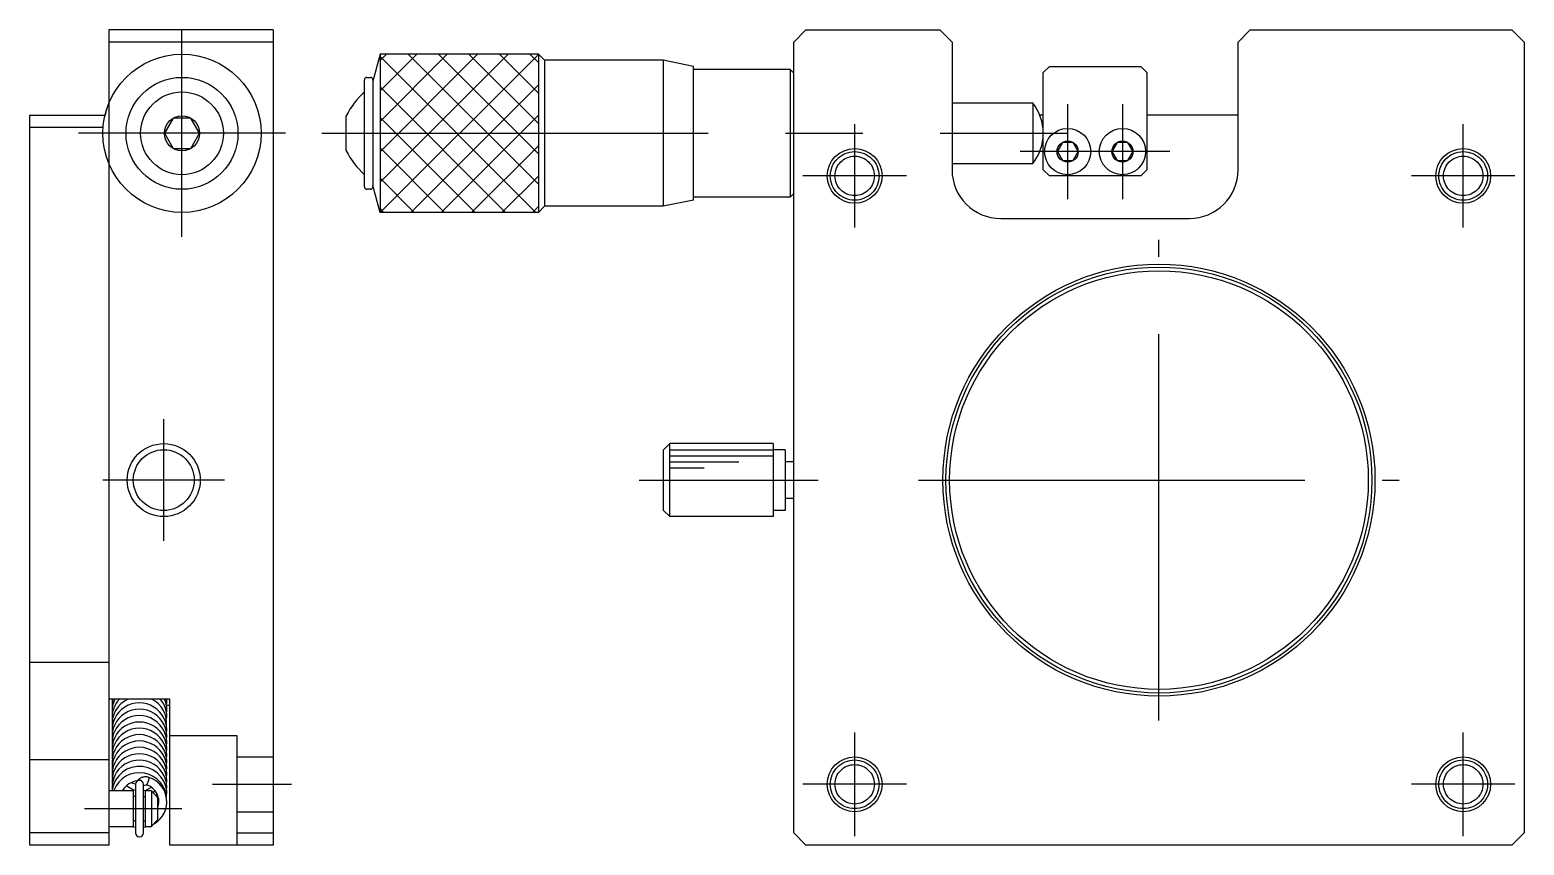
# Model space of a CAD drawing. Extents: x 1 to 277, y 0 to 162.
# Drawn here: x 154.5 to 277.3, y 49.5 to 116.5 of the extents above; entities that cross this region are included whole.
import ezdxf

# ---------------------------------------------------------------- set-up
doc = ezdxf.new("R2010")
doc.units = 0
doc.linetypes.add('CENTER', pattern=[50.8, 31.75, -6.35, 6.35, -6.35])
doc.linetypes.add('DASHED', pattern=[19.05, 12.7, -6.35])
doc.layers.get('0').update_dxf_attribs({"linetype": 'CONTINUOUS'})
doc.layers.add('CENTER', color=1, linetype='CENTER')

msp = doc.modelspace()

# ---------------------------------------------------------------- linework, layer by layer
at = {"color": 7, "linetype": 'CONTINUOUS'}
for p, q in [((174.54, 116.46), (161.04, 116.46)), ((161.04, 116.46), (161.04, 110.46)), ((174.54, 115.46), (161.04, 115.46)), ((174.54, 116.46), (174.54, 49.46)), ((217.31, 115.46), (218.31, 116.46)), ((217.31, 50.46), (217.31, 115.46)), ((218.31, 116.46), (229.31, 116.46)), ((229.31, 116.46), (230.31, 115.46)), ((230.31, 115.46), (230.31, 104.96)), ((253.81, 115.46), (254.81, 116.46)), ((253.81, 104.96), (253.81, 115.46)), ((254.81, 116.46), (276.31, 116.46)), ((276.31, 116.46), (277.31, 115.46)), ((277.31, 115.46), (277.31, 50.46)), ((183.31, 114.46), (182.73, 112.26)), ((196.32, 114.46), (183.31, 114.46)), ((183.31, 114.46), (183.31, 101.46)), ((196.82, 113.96), (196.32, 114.46)), ((196.32, 114.46), (196.32, 101.46)), ((206.57, 113.96), (196.82, 113.96)), ((196.82, 113.96), (196.82, 101.96)), ((209.07, 113.46), (206.57, 113.96)), ((206.57, 113.96), (206.57, 101.96)), ((209.07, 102.46), (209.07, 113.46)), ((217.01, 113.21), (209.07, 113.21)), ((217.31, 112.91), (217.01, 113.21)), ((217.01, 113.21), (217.01, 102.71)), ((237.81, 112.96), (238.31, 113.46)), ((237.81, 104.96), (237.81, 112.96)), ((238.31, 113.46), (245.81, 113.46)), ((245.81, 113.46), (246.31, 112.96)), ((246.31, 112.96), (246.31, 104.96)), ((182.03, 103.56), (182.03, 112.36)), ((182.23, 112.56), (182.53, 112.56)), ((182.73, 112.36), (182.73, 103.56)), ((154.54, 49.46), (154.54, 109.46)), ((154.54, 109.46), (160.72, 109.46)), ((180.53, 106.52), (180.53, 109.4)), ((230.31, 110.46), (236.94, 110.46)), ((236.94, 110.46), (236.94, 105.46)), ((237.81, 109.46), (237.52, 109.46)), ((253.81, 109.46), (246.31, 109.46)), ((154.54, 108.46), (160.56, 108.46)), ((166.32, 109.21), (165.6, 107.96)), ((167.76, 109.21), (166.32, 109.21)), ((168.49, 107.96), (167.76, 109.21)), ((165.6, 107.96), (166.32, 106.71)), ((167.76, 106.71), (168.49, 107.96)), ((239.38, 107.21), (238.95, 106.46)), ((240.25, 107.21), (239.38, 107.21)), ((240.68, 106.46), (240.25, 107.21)), ((243.88, 107.21), (243.45, 106.46)), ((244.75, 107.21), (243.88, 107.21)), ((245.18, 106.46), (244.75, 107.21)), ((166.32, 106.71), (167.76, 106.71)), ((238.95, 106.46), (239.38, 105.72)), ((239.38, 105.72), (240.25, 105.72)), ((240.25, 105.72), (240.68, 106.46)), ((243.45, 106.46), (243.88, 105.72)), ((243.88, 105.72), (244.75, 105.72)), ((244.75, 105.72), (245.18, 106.46)), ((161.04, 105.46), (161.04, 49.46)), ((236.94, 105.46), (230.31, 105.46)), ((238.31, 104.46), (237.81, 104.96)), ((245.81, 104.46), (238.31, 104.46)), ((246.31, 104.96), (245.81, 104.46)), ((182.53, 103.36), (182.23, 103.36)), ((183.31, 101.46), (182.73, 103.66)), ((196.82, 101.96), (196.32, 101.46)), ((206.57, 101.96), (196.82, 101.96)), ((209.07, 102.46), (206.57, 101.96)), ((217.01, 102.71), (209.07, 102.71)), ((217.01, 102.71), (217.31, 103.01)), ((196.32, 101.46), (183.31, 101.46)), ((234.31, 100.96), (249.81, 100.96)), ((207.11, 82.46), (206.61, 81.96)), ((215.61, 82.46), (207.11, 82.46)), ((207.11, 76.46), (207.11, 82.46)), ((215.61, 82.46), (215.61, 76.46)), ((206.61, 76.96), (206.61, 81.96)), ((216.61, 81.96), (215.61, 81.96)), ((216.61, 81.96), (216.61, 76.96)), ((217.31, 80.96), (216.61, 80.96)), ((217.31, 77.96), (216.61, 77.96)), ((207.11, 76.46), (206.61, 76.96)), ((215.61, 76.46), (207.11, 76.46)), ((216.61, 76.96), (215.61, 76.96)), ((161.04, 64.46), (154.54, 64.46)), ((166.04, 61.46), (161.04, 61.46)), ((161.3, 61.46), (161.29, 60.58)), ((161.34, 61.46), (161.29, 60.58)), ((165.78, 60.72), (165.76, 61.46)), ((165.78, 60.72), (165.79, 61.46)), ((166.04, 49.46), (166.04, 61.46)), ((165.78, 60.96), (166.04, 60.96)), ((166.04, 58.46), (171.54, 58.46)), ((171.54, 58.46), (171.54, 49.46)), ((161.04, 56.46), (154.54, 56.46)), ((162.31, 53.96), (162.23, 54.07)), ((163.05, 53.98), (162.46, 54.33)), ((163.21, 54.46), (162.84, 54.59)), ((163.22, 54.46), (163.22, 50.46)), ((163.39, 54.76), (163.38, 54.74)), ((163.39, 54.76), (163.38, 54.74)), ((163.41, 54.79), (163.39, 54.76)), ((163.41, 54.79), (163.39, 54.76)), ((163.44, 54.82), (163.41, 54.79)), ((163.44, 54.82), (163.41, 54.79)), ((163.47, 54.85), (163.44, 54.82)), ((163.47, 54.85), (163.44, 54.82)), ((163.5, 54.87), (163.47, 54.85)), ((163.5, 54.87), (163.47, 54.85)), ((163.53, 54.9), (163.5, 54.87)), ((163.53, 54.9), (163.5, 54.87)), ((163.57, 54.92), (163.53, 54.9)), ((163.57, 54.92), (163.53, 54.9)), ((163.6, 54.95), (163.57, 54.92)), ((163.6, 54.95), (163.57, 54.92)), ((163.64, 54.97), (163.6, 54.95)), ((163.64, 54.97), (163.6, 54.95)), ((163.67, 54.99), (163.64, 54.97)), ((163.67, 54.99), (163.64, 54.97)), ((163.71, 55.01), (163.67, 54.99)), ((163.71, 55.01), (163.67, 54.99)), ((163.75, 55.02), (163.71, 55.01)), ((163.75, 55.02), (163.71, 55.01)), ((163.79, 55.03), (163.75, 55.02)), ((163.79, 55.03), (163.75, 55.02)), ((163.83, 55.05), (163.79, 55.03)), ((163.83, 55.05), (163.79, 55.03)), ((163.87, 55.06), (163.83, 55.05)), ((163.87, 55.06), (163.83, 55.05)), ((163.86, 54.26), (163.9, 54.35)), ((163.91, 55.06), (163.87, 55.06)), ((163.91, 55.06), (163.87, 55.06)), ((163.87, 50.46), (163.87, 54.46)), ((163.9, 54.35), (164.11, 54.42)), ((163.95, 55.07), (163.91, 55.06)), ((163.95, 55.07), (163.91, 55.06)), ((163.99, 55.07), (163.95, 55.07)), ((163.99, 55.07), (163.95, 55.07)), ((164.03, 55.08), (163.99, 55.07)), ((164.03, 55.08), (163.99, 55.07)), ((164.07, 55.08), (164.03, 55.08)), ((164.07, 55.08), (164.03, 55.08)), ((164.53, 54.2), (164.05, 53.96)), ((164.11, 55.07), (164.07, 55.08)), ((164.11, 55.07), (164.07, 55.08)), ((164.15, 55.07), (164.11, 55.07)), ((164.15, 55.07), (164.11, 55.07)), ((164.12, 54.42), (164.11, 54.42)), ((164.11, 54.42), (164.11, 54.42)), ((164.12, 54.42), (164.11, 54.42)), ((164.11, 54.42), (164.11, 54.42)), ((164.13, 54.43), (164.12, 54.42)), ((164.13, 54.43), (164.12, 54.42)), ((164.12, 54.42), (164.12, 54.42)), ((164.12, 54.42), (164.12, 54.42)), ((164.14, 54.44), (164.13, 54.43)), ((164.14, 54.44), (164.13, 54.43)), ((164.15, 54.46), (164.14, 54.45)), ((164.15, 54.46), (164.14, 54.45)), ((164.14, 54.45), (164.14, 54.44)), ((164.14, 54.45), (164.14, 54.44)), ((164.19, 55.06), (164.15, 55.07)), ((164.19, 55.06), (164.15, 55.07)), ((164.16, 54.47), (164.15, 54.46)), ((164.16, 54.47), (164.15, 54.46)), ((164.17, 54.48), (164.16, 54.47)), ((164.17, 54.48), (164.16, 54.47)), ((164.18, 54.5), (164.17, 54.48)), ((164.18, 54.5), (164.17, 54.48)), ((164.19, 54.52), (164.18, 54.5)), ((164.19, 54.52), (164.18, 54.5)), ((164.23, 55.06), (164.19, 55.06)), ((164.23, 55.06), (164.19, 55.06)), ((164.2, 54.56), (164.19, 54.54)), ((164.2, 54.56), (164.19, 54.54)), ((164.19, 54.54), (164.19, 54.52)), ((164.19, 54.54), (164.19, 54.52)), ((164.21, 54.58), (164.2, 54.56)), ((164.21, 54.58), (164.2, 54.56)), ((164.22, 54.6), (164.21, 54.58)), ((164.22, 54.6), (164.21, 54.58)), ((164.23, 54.63), (164.22, 54.6)), ((164.23, 54.63), (164.22, 54.6)), ((164.27, 55.05), (164.23, 55.06)), ((164.27, 55.05), (164.23, 55.06)), ((164.24, 54.65), (164.23, 54.63)), ((164.24, 54.65), (164.23, 54.63)), ((164.25, 54.68), (164.24, 54.65)), ((164.25, 54.68), (164.24, 54.65)), ((164.26, 54.7), (164.25, 54.68)), ((164.26, 54.7), (164.25, 54.68)), ((164.27, 54.73), (164.26, 54.7)), ((164.27, 54.73), (164.26, 54.7)), ((164.31, 55.03), (164.27, 55.05)), ((164.31, 55.03), (164.27, 55.05)), ((164.28, 54.75), (164.27, 54.73)), ((164.28, 54.75), (164.27, 54.73)), ((164.29, 54.8), (164.28, 54.78)), ((164.29, 54.8), (164.28, 54.78)), ((164.28, 54.78), (164.28, 54.75)), ((164.28, 54.78), (164.28, 54.75)), ((164.3, 54.82), (164.29, 54.8)), ((164.3, 54.82), (164.29, 54.8)), ((164.31, 54.87), (164.3, 54.85)), ((164.31, 54.87), (164.3, 54.85)), ((164.3, 54.85), (164.3, 54.82)), ((164.3, 54.85), (164.3, 54.82)), ((164.31, 55.03), (164.32, 55.03)), ((164.32, 54.91), (164.31, 54.89)), ((164.32, 54.91), (164.31, 54.89)), ((164.31, 54.89), (164.31, 54.87)), ((164.31, 54.89), (164.31, 54.87)), ((164.32, 55.03), (164.32, 55.02)), ((164.32, 55.02), (164.32, 55.02)), ((164.32, 55.02), (164.33, 55.01)), ((164.32, 55.02), (164.32, 55.02)), ((164.32, 55.02), (164.33, 55.01)), ((164.33, 54.98), (164.32, 54.97)), ((164.33, 54.98), (164.32, 54.97)), ((164.32, 54.97), (164.32, 54.95)), ((164.32, 54.97), (164.32, 54.95)), ((164.32, 54.95), (164.32, 54.93)), ((164.32, 54.95), (164.32, 54.93)), ((164.32, 54.93), (164.32, 54.91)), ((164.32, 54.93), (164.32, 54.91)), ((164.33, 55.01), (164.33, 54.99)), ((164.33, 55.01), (164.33, 54.99)), ((164.33, 54.99), (164.33, 54.98)), ((164.33, 54.99), (164.33, 54.98)), ((161.04, 53.96), (161.29, 53.96)), ((161.04, 53.96), (163.04, 53.96)), ((163.04, 53.96), (163.04, 50.96)), ((163.22, 53.46), (163.04, 53.46)), ((163.21, 53.94), (163.05, 53.98)), ((164.04, 53.96), (163.87, 53.92)), ((163.87, 53.46), (164.04, 53.46)), ((164.04, 53.96), (164.54, 53.96)), ((164.04, 50.96), (164.04, 53.96)), ((164.05, 53.96), (164.04, 53.96)), ((164.54, 53.96), (164.54, 50.96)), ((164.54, 53.91), (165.04, 53.38)), ((164.81, 53.94), (164.66, 53.78)), ((164.98, 53.68), (164.9, 53.53)), ((165.04, 53.38), (165.04, 51.55)), ((165.12, 53.29), (165.04, 53.03)), ((161.04, 50.46), (154.54, 50.46)), ((163.04, 50.96), (161.04, 50.96)), ((163.22, 51.46), (163.04, 51.46)), ((163.04, 50.97), (163.21, 50.94)), ((163.87, 51.46), (164.04, 51.46)), ((163.87, 50.93), (164.04, 50.96)), ((164.54, 50.96), (164.04, 50.96)), ((165.04, 51.55), (164.54, 51.02)), ((171.54, 50.46), (174.54, 50.46)), ((218.31, 49.46), (217.31, 50.46)), ((277.31, 50.46), (276.31, 49.46)), ((161.04, 49.46), (154.54, 49.46)), ((174.54, 49.46), (166.04, 49.46)), ((276.31, 49.46), (218.31, 49.46))]:
    msp.add_line(p, q, dxfattribs=at)
at = {"color": 3, "linetype": 'CONTINUOUS'}
for p, q in [((183.31, 113.94), (183.83, 114.46)), ((183.31, 111.44), (186.33, 114.46)), ((183.31, 108.94), (188.83, 114.46)), ((183.31, 106.44), (191.33, 114.46)), ((183.31, 103.94), (193.83, 114.46)), ((183.31, 114.27), (196.12, 101.46)), ((183.33, 101.46), (196.32, 114.44)), ((185.62, 114.46), (196.32, 103.77)), ((188.12, 114.46), (196.32, 106.27)), ((190.62, 114.46), (196.32, 108.77)), ((193.12, 114.46), (196.32, 111.27)), ((195.62, 114.46), (196.32, 113.77)), ((183.31, 111.77), (193.62, 101.46)), ((185.83, 101.46), (196.32, 111.94)), ((183.31, 109.27), (191.12, 101.46)), ((188.33, 101.46), (196.32, 109.44)), ((190.83, 101.46), (196.32, 106.94)), ((183.31, 106.77), (188.62, 101.46)), ((193.33, 101.46), (196.32, 104.44)), ((183.31, 104.27), (186.12, 101.46)), ((195.83, 101.46), (196.32, 101.94)), ((183.31, 101.77), (183.62, 101.46)), ((207.11, 81.96), (215.61, 81.96)), ((207.11, 81.46), (215.61, 81.46)), ((207.11, 80.96), (212.78, 80.96)), ((207.11, 80.46), (209.95, 80.46))]:
    msp.add_line(p, q, dxfattribs=at)
at = {"color": 3, "linetype": 'DASHED'}
for p, q in [((161.04, 110.46), (161.04, 105.46)), ((171.54, 56.71), (174.54, 56.71)), ((171.54, 52.21), (174.54, 52.21))]:
    msp.add_line(p, q, dxfattribs=at)
at = {"color": 7, "linetype": 'CONTINUOUS'}
for centre, radius in [((167.04, 107.96), 6.5), ((167.04, 107.96), 4.6), ((167.04, 107.96), 3.4), ((167.04, 107.96), 1.44), ((239.81, 106.46), 1.9), ((244.31, 106.46), 1.9), ((239.81, 106.46), 0.866), ((244.31, 106.46), 0.866), ((222.31, 104.46), 2.25), ((272.31, 104.46), 2.25), ((247.31, 79.46), 17.75), ((247.31, 79.46), 17.5), ((247.31, 79.46), 17.2), ((165.54, 79.46), 3), ((165.54, 79.46), 2.5), ((222.31, 54.46), 2.25), ((272.31, 54.46), 2.25)]:
    msp.add_circle(centre, radius, dxfattribs=at)
at = {"color": 3, "linetype": 'DASHED'}
for centre, radius in [((222.31, 104.46), 2), ((222.31, 104.46), 1.62), ((272.31, 104.46), 2), ((272.31, 104.46), 1.62), ((222.31, 54.46), 2), ((222.31, 54.46), 1.62), ((272.31, 54.46), 2), ((272.31, 54.46), 1.62)]:
    msp.add_circle(centre, radius, dxfattribs=at)
at = {"color": 7, "linetype": 'CONTINUOUS'}
for centre, radius, start, end in [((182.23, 112.36), 0.2, 90, 180), ((182.53, 112.36), 0.2, 359.1472, 89.9955), ((187.15, 105.88), 7.5, 133.0651, 151.9855), ((167.04, 107.96), 6.5, 157.3801, 166.6576), ((233.81, 107.96), 4, 321.3178, 38.6822), ((187.15, 110.04), 7.5, 208.0145, 226.9349), ((234.31, 104.96), 4, 180, 270), ((249.81, 104.96), 4, 270, 0), ((182.23, 103.56), 0.2, 180, 270), ((182.53, 103.56), 0.2, 270, 360), ((163.51, 60.46), 2.22, 153.2039, 186.7438), ((163.52, 59.94), 2.23, 136.7889, 186.8016), ((163.54, 59.41), 2.25, 114.0733, 186.4968), ((163.67, 59.53), 2.11, 351.2092, 65.7998), ((163.71, 60.07), 2.08, 352.5649, 42.2498), ((163.72, 60.59), 2.07, 352.7089, 24.9713), ((163.54, 58.9), 2.25, 353.342, 186.6907), ((163.54, 58.38), 2.25, 353.3074, 186.6528), ((163.54, 57.86), 2.25, 353.3496, 186.6879), ((163.54, 57.33), 2.25, 353.3623, 186.5979), ((163.54, 56.82), 2.25, 353.3487, 186.6741), ((163.54, 56.29), 2.25, 353.3112, 186.7435), ((163.54, 55.77), 2.25, 353.3273, 186.6242), ((163.54, 55.25), 2.25, 353.3566, 186.6645), ((163.54, 54.72), 2.25, 353.3337, 186.626), ((163.54, 54.2), 2.25, 353.384, 186.2149), ((163.54, 53.69), 2.25, 353.3644, 172.9914), ((163.54, 53.17), 2.24, 359.7939, 159.3318), ((163.58, 53.11), 1.65, 96.6444, 149.0731), ((163.55, 54.46), 0.325, 0, 180), ((163.68, 53.02), 1.46, 339.4186, 72.891), ((163.7, 53.03), 2.09, 299.801, 72.8117), ((163.55, 50.46), 0.325, 180, 0)]:
    msp.add_arc(centre, radius, start, end, dxfattribs=at)
at = {"layer": 'CENTER', "color": 1, "linetype": 'CENTER'}
for p, q in [((167.04, 99.46), (167.04, 116.46)), ((239.81, 110.36), (239.81, 102.56)), ((244.31, 110.36), (244.31, 102.56)), ((222.31, 100.21), (222.31, 108.71)), ((272.31, 100.21), (272.31, 108.71)), ((175.54, 107.96), (158.54, 107.96)), ((178.53, 107.96), (239.81, 107.96)), ((248.21, 106.46), (235.91, 106.46)), ((226.56, 104.46), (218.06, 104.46)), ((276.56, 104.46), (268.06, 104.46)), ((247.31, 59.71), (247.31, 99.21)), ((165.54, 74.46), (165.54, 84.46)), ((170.54, 79.46), (160.54, 79.46)), ((204.61, 79.46), (219.31, 79.46)), ((227.56, 79.46), (267.06, 79.46)), ((222.31, 50.21), (222.31, 58.71)), ((272.31, 50.21), (272.31, 58.71)), ((169.54, 54.46), (176.04, 54.46)), ((226.56, 54.46), (218.06, 54.46)), ((276.56, 54.46), (268.06, 54.46)), ((159.04, 52.46), (167.04, 52.46))]:
    msp.add_line(p, q, dxfattribs=at)

doc.saveas('drawing.dxf')
